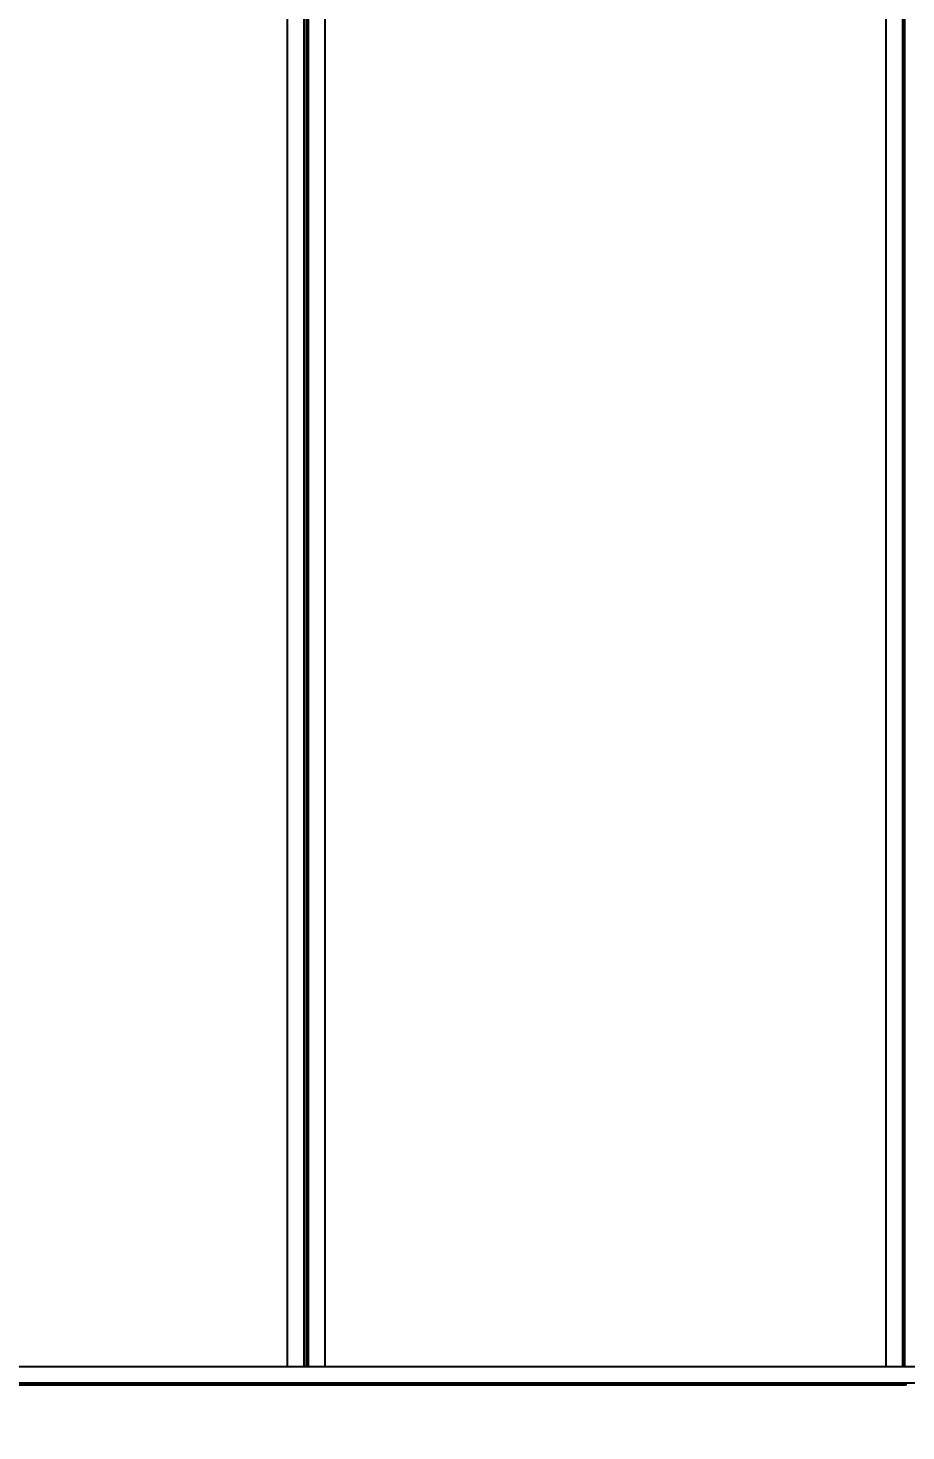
# Model space of a CAD drawing. Header units: millimetres. Extents: x -2042 to 12482, y -7966 to 2297.
# Drawn here: x 1797 to 3116, y -1891 to 217 of the extents above; entities that cross this region are included whole.
import ezdxf

# ---------------------------------------------------------------- set-up
doc = ezdxf.new("R2010")
doc.units = ezdxf.units.MM
doc.styles.add('SLDTEXTSTYLE0', font='TXT', dxfattribs={"width": 0.75})
doc.dimstyles.new('SLDDIMSTYLE0', dxfattribs={"dimscale": 50, "dimtxt": 2.116667, "dimasz": 1.5, "dimexe": 0, "dimexo": 0.0625, "dimgap": 0.529167, "dimtad": 1, "dimdec": 1, "dimrnd": 1e-09, "dimzin": 12, "dimdsep": 46, "dimtxsty": 'SLDTEXTSTYLE0', "dimcen": 0.09, "dimadec": 0, "dimazin": 3, "dimtfac": 1, "dimtdec": 1, "dimtofl": 0, "dimtmove": 0, "dimatfit": 3, "dimfxl": 1, "dimfrac": 2, "dimtolj": 1, "dimtzin": 12, "dimarcsym": 0})

# ---------------------------------------------------------------- blocks, each defined once
blk = doc.blocks.new('*D9')
at = {"color": 0, "lineweight": -2, "transparency": 16777216}
for p, q in [((-1267.8, -1825), (-1267.8, -2069.7)), ((4014.6, -1825), (4014.6, -2069.7)), ((-1192.8, -2069.7), (3939.6, -2069.7))]:
    blk.add_line(p, q, dxfattribs=at)
at = {"color": 0, "transparency": 16777216}
for points in [[(-1192.8, -2057.2), (-1192.8, -2082.2), (-1267.8, -2069.7)], [(3939.6, -2057.2), (3939.6, -2082.2), (4014.6, -2069.7)]]:
    blk.add_solid(points, dxfattribs=at)
at = {"layer": 'Defpoints', "color": 0, "transparency": 16777216}
for p in [(-1267.8, -1821.9), (4014.6, -1821.9), (4014.6, -2069.7)]:
    blk.add_point(p, dxfattribs=at)
at = {"color": 0, "transparency": 16777216, "insert": (1373.4, -1990.3), "char_height": 105.83, "attachment_point": 5, "style": 'SLDTEXTSTYLE0'}
blk.add_mtext('\\A1;L', dxfattribs=at)

msp = doc.modelspace()

# ---------------------------------------------------------------- linework, layer by layer
at = {"linetype": 'Continuous'}
for p, q in [((2186.73, -1794.01), (2186.73, 1500.51)), ((2211.64, -1794.01), (2211.64, 1500.51)), ((2214.63, 1500.51), (2214.63, -1794.01)), ((2217.63, 1500.51), (2217.63, -1794.01)), ((2242.54, 1500.51), (2242.54, -1794.01)), ((3086.73, -1794.01), (3086.73, 1500.51)), ((3111.64, -1794.01), (3111.64, 1500.51)), ((3114.63, -1794.01), (3114.63, 1500.51)), ((-1267.76, -1794.01), (4014.63, -1794.01)), ((-1267.76, -1818.92), (4014.63, -1818.92)), ((1342.54, -1821.91), (3115.04, -1821.91)), ((3117.62, -1821.91), (3115.04, -1821.91))]:
    msp.add_line(p, q, dxfattribs=at)

# ---------------------------------------------------------------- dimensions: what is measured, and where the dimension line sits
dim = msp.add_linear_dim(base=(4014.63, -2069.69), p1=(-1267.76, -1821.91), p2=(4014.63, -1821.91), text='L', dimstyle='SLDDIMSTYLE0')
dim.commit()
dim.dimension.update_dxf_attribs({"geometry": '*D9', "text_midpoint": (1373.44, -1990.31)})

doc.saveas('drawing.dxf')
